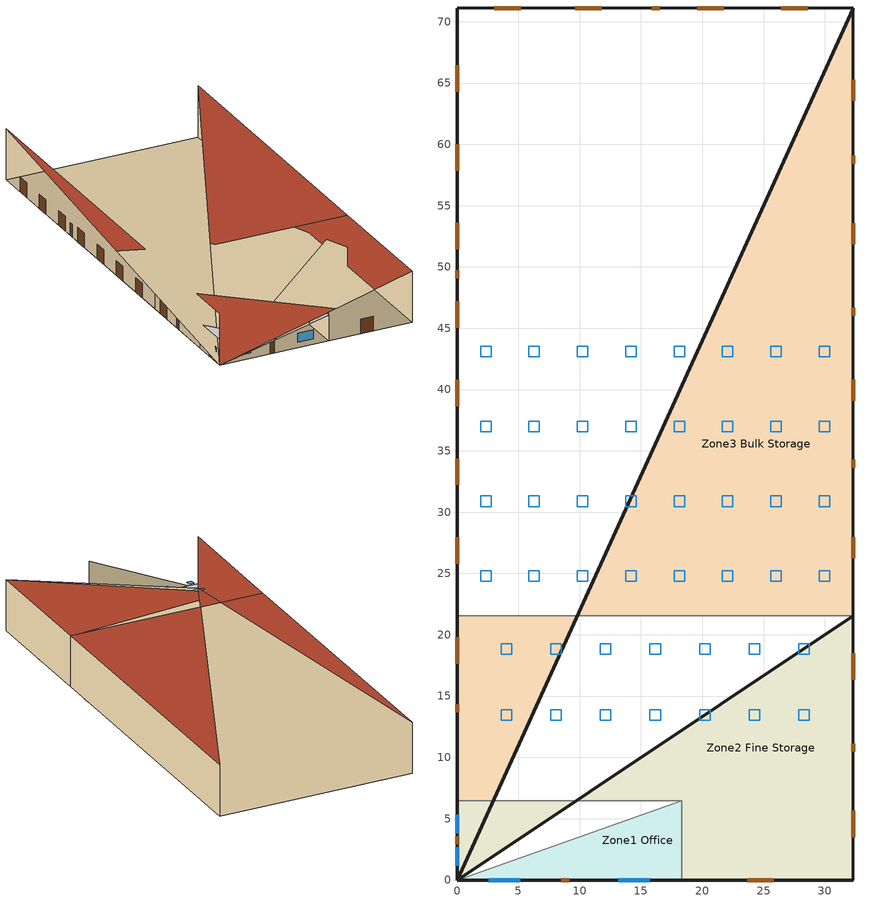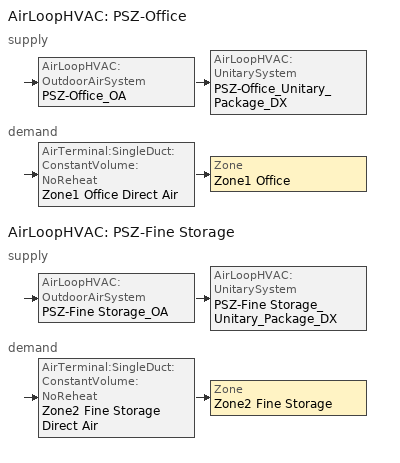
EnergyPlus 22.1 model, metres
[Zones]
Zone1 Office
 floor ground (OfficeFloor_Ffactor): 18.32,6.47 18.32,0 0,0 0,6.47 0,0 z0
 wall outside (nonres_ext_wall_grd): 0,0,4.27 0,0,0 18.32,0,0 18.32,0,4.27 0,0,0; 0,6.47,4.27 0,6.47,0 0,0,0 0,0,4.27 0,0,0
 wall to Zone2 Fine Storage (Interior Wall): 18.32,0,4.27 18.32,0,0 18.32,6.47,0 18.32,6.47,4.27 0,0,0; 18.32,6.47,4.27 18.32,6.47,0 0,6.47,0 0,6.47,4.27 0,0,0
 window (NonresWindow_U_0.362_SHGC_West_0.379): 2.59,0 5.17,0 / 13.15,0 15.73,0 z0.91:2.44
 window (NonresWindow_U_0.362_SHGC_North_0.379): 0,5.32 0,3.81 / 0,2.66 0,1.15 z0.91:2.44
 door (Swinging Door_con): 8.51,0 9.16,0 / 0,3.56 0,2.91 z0:2.13
 ceiling to Zone2 Fine Storage (InsulatedCeiling): 18.32,0,4.27 18.32,6.47,4.27 0,6.47,4.27 0,0,4.27 0,0,0
Zone2 Fine Storage
 floor ground (FineStorageFloor_Ffactor): 32.33,21.55 32.33,0 18.32,0 18.32,6.47 0,6.47 0,21.55 0,0 z0
 wall outside (nonres_ext_wall_grd): 18.32,0,8.53 18.32,0,0 32.33,0,0 32.33,0,8.53 0,0,0; 32.33,0,8.53 32.33,0,0 32.33,21.55,0 32.33,21.55,8.53 0,0,0; 0,21.55,8.53 0,21.55,0 0,6.47,0 0,6.47,8.53 0,0,0
 door (Overhead Door_con): 23.67,0 25.83,0 / 32.33,3.49 32.33,5.65 / 32.33,16.33 32.33,18.48 / 0,19.81 0,17.65 z0:2.44
 door (Swinging Door_con): 0,14.33 0,13.69 / 32.33,10.45 32.33,11.1 z0:2.13
 roof outside (nonres_roof): 32.33,0,8.53 32.33,21.55,8.53 0,21.55,8.53 0,0,8.53 0,0,0
 skylight (Skylight_U_0.5_SHGC_0.4): 7.65,13.04 8.51,13.04 8.51,13.9 7.65,13.9 z8.53; 11.69,13.04 12.55,13.04 12.55,13.9 11.69,13.9 z8.53; 15.73,13.04 16.6,13.04 16.6,13.9 15.73,13.9 z8.53; 19.77,13.04 20.64,13.04 20.64,13.9 19.77,13.9 z8.53; 23.82,13.04 24.68,13.04 24.68,13.9 23.82,13.9 z8.53; 27.86,13.04 28.72,13.04 28.72,13.9 27.86,13.9 z8.53; 27.86,18.43 28.72,18.43 28.72,19.29 27.86,19.29 z8.53; 23.82,18.43 24.68,18.43 24.68,19.29 23.82,19.29 z8.53; 19.77,18.43 20.64,18.43 20.64,19.29 19.77,19.29 z8.53; 15.73,18.43 16.6,18.43 16.6,19.29 15.73,19.29 z8.53; 11.69,18.43 12.55,18.43 12.55,19.29 11.69,19.29 z8.53; 7.65,18.43 8.51,18.43 8.51,19.29 7.65,19.29 z8.53; 3.61,18.43 4.47,18.43 4.47,19.29 3.61,19.29 z8.53; 3.61,13.04 4.47,13.04 4.47,13.9 3.61,13.9 z8.53
Zone3 Bulk Storage
 floor ground (BulkStorageFloor_Ffactor): 32.33,71.12 32.33,21.55 0,21.55 0,71.12 0,0 z0
 wall outside (semiheated_ext_wall_grd): 32.33,21.55,8.53 32.33,21.55,0 32.33,71.12,0 32.33,71.12,8.53 0,0,0; 32.33,71.12,8.53 32.33,71.12,0 0,71.12,0 0,71.12,8.53 0,0,0; 0,71.12,8.53 0,71.12,0 0,21.55,0 0,21.55,8.53 0,0,0
 wall to Zone2 Fine Storage (semiheated_ext_wall_grd): 0,21.55,8.53 32.33,21.55,8.53 32.33,21.55,0 0,21.55,0 0,0,0
 door (Overhead Door_semi): 0,66.43 0,64.28 / 0,60.02 0,57.87 / 0,53.61 0,51.45 / 0,47.2 0,45.04 / 0,40.79 0,38.63 / 0,34.37 0,32.22 / 0,27.96 0,25.81 / 32.33,26.23 32.33,27.95 / 32.33,39.08 32.33,40.81 / 32.33,51.84 32.33,53.57 / 32.33,63.56 32.33,65.28 / 28.59,71.12 26.44,71.12 / 21.76,71.12 19.6,71.12 / 11.8,71.12 9.64,71.12 / 5.18,71.12 3.02,71.12 z0:2.44
 door (Swinging Door_semi): 32.33,33.62 32.33,34.27 / 32.33,46.01 32.33,46.66 / 32.33,58.4 32.33,59.05 / 16.51,71.12 15.87,71.12 / 0,49.74 0,49.09 z0:2.13
 roof outside (semiheated_roof): 0,71.12,8.53 0,21.55,8.53 32.33,21.55,8.53 32.33,71.12,8.53 0,0,0
 skylight (SemiHtdSkylight_U_0.75_SHGC_0.55): 1.92,24.35 2.78,24.35 2.78,25.22 1.92,25.22 z8.53; 1.92,30.46 2.78,30.46 2.78,31.32 1.92,31.32 z8.53; 1.92,42.67 2.78,42.67 2.78,43.54 1.92,43.54 z8.53; 29.53,30.46 30.39,30.46 30.39,31.32 29.53,31.32 z8.53; 29.53,24.35 30.39,24.35 30.39,25.22 29.53,25.22 z8.53; 29.53,42.67 30.39,42.67 30.39,43.54 29.53,43.54 z8.53; 29.53,36.57 30.39,36.57 30.39,37.43 29.53,37.43 z8.53; 25.58,24.35 26.44,24.35 26.44,25.22 25.58,25.22 z8.53; 25.58,30.46 26.44,30.46 26.44,31.32 25.58,31.32 z8.53; 25.58,36.57 26.44,36.57 26.44,37.43 25.58,37.43 z8.53; 25.58,42.67 26.44,42.67 26.44,43.54 25.58,43.54 z8.53; 21.64,36.57 22.5,36.57 22.5,37.43 21.64,37.43 z8.53; 21.64,30.46 22.5,30.46 22.5,31.32 21.64,31.32 z8.53; 21.64,42.67 22.5,42.67 22.5,43.54 21.64,43.54 z8.53; 21.64,24.35 22.5,24.35 22.5,25.22 21.64,25.22 z8.53; 17.69,42.67 18.56,42.67 18.56,43.54 17.69,43.54 z8.53; 17.69,36.57 18.56,36.57 18.56,37.43 17.69,37.43 z8.53; 17.69,30.46 18.56,30.46 18.56,31.32 17.69,31.32 z8.53; 17.69,24.35 18.56,24.35 18.56,25.22 17.69,25.22 z8.53; 13.75,42.67 14.61,42.67 14.61,43.54 13.75,43.54 z8.53; 13.75,24.35 14.61,24.35 14.61,25.22 13.75,25.22 z8.53; 13.75,36.57 14.61,36.57 14.61,37.43 13.75,37.43 z8.53; 13.75,30.46 14.61,30.46 14.61,31.32 13.75,31.32 z8.53; 9.8,24.35 10.67,24.35 10.67,25.22 9.8,25.22 z8.53; 9.8,30.46 10.67,30.46 10.67,31.32 9.8,31.32 z8.53; 1.92,36.57 2.78,36.57 2.78,37.43 1.92,37.43 z8.53; 9.8,42.67 10.67,42.67 10.67,43.54 9.8,43.54 z8.53; 5.86,24.35 6.72,24.35 6.72,25.22 5.86,25.22 z8.53; 5.86,30.46 6.72,30.46 6.72,31.32 5.86,31.32 z8.53; 5.86,42.67 6.72,42.67 6.72,43.54 5.86,43.54 z8.53; 9.8,36.57 10.67,36.57 10.67,37.43 9.8,37.43 z8.53; 5.86,36.57 6.72,36.57 6.72,37.43 5.86,37.43 z8.53
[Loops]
AirLoopHVAC 'PSZ-Office'
 supply: AirLoopHVAC:OutdoorAirSystem 'PSZ-Office_OA' > AirLoopHVAC:UnitarySystem 'PSZ-Office_Unitary_Package_DX'
 demand: AirTerminal:SingleDuct:ConstantVolume:NoReheat 'Zone1 Office Direct Air' > Zone 'Zone1 Office'
AirLoopHVAC 'PSZ-Fine Storage'
 supply: AirLoopHVAC:OutdoorAirSystem 'PSZ-Fine Storage_OA' > AirLoopHVAC:UnitarySystem 'PSZ-Fine Storage_Unitary_Package_DX'
 demand: AirTerminal:SingleDuct:ConstantVolume:NoReheat 'Zone2 Fine Storage Direct Air' > Zone 'Zone2 Fine Storage'
[Building]
Warehouse_50pct_downscaled: North Axis=90; Terrain=Urban; Loads Convergence Tolerance Value=0.04; Temperature Convergence Tolerance Value=0.4; Solar Distribution=FullExterior; Maximum Number of Warmup Days=25; Minimum Number of Warmup Days=6
[Site:Location]
Buffalo.Niagara.Intl.AP_NY_USA WMO=725280: Latitude=42.94; Longitude=-78.74; Time Zone=-5; Elevation=215
[SizingPeriod:DesignDay] Day of Month=21; DryBulb Temperature Range Modifier Type=DefaultMultipliers; Humidity Condition Type=Wetbulb; Barometric Pressure=98769; Rain Indicator=No; Snow Indicator=No; Daylight Saving Time Indicator=No
Name | Month | Day Type | Maximum DryBulb Temperature | Daily DryBulb Temperature Range | Wetbulb or DewPoint at Maximum DryBulb | Wind Speed | Wind Direction | Solar Model Indicator | Sky Clearness | ASHRAE Clear Sky Optical Depth for Beam Irradiance taub | ASHRAE Clear Sky Optical Depth for Diffuse Irradiance taud
Buffalo.Niagara.Intl.AP_NY_USA Ann Htg 99.6% Condns DB | 1 | WinterDesignDay | -16.3 | 0 | -16.3 | 5.1 | 270 | ASHRAEClearSky | 0
Buffalo.Niagara.Intl.AP_NY_USA Ann Clg .4% Condns DB=>MWB | 7 | SummerDesignDay | 30.3 | 9.3 | 21.8 | 5.7 | 240 | ASHRAETau |  | 0.462 | 2.001
[Site:GroundTemperature:FCfactorMethod]
January Ground Temperature=9.7; February Ground Temperature=6; March Ground Temperature=-2.2; April Ground Temperature=-3.4; May Ground Temperature=-4.2; June Ground Temperature=2.7; July Ground Temperature=7.5; August Ground Temperature=13.7; September Ground Temperature=18.6; October Ground Temperature=22; November Ground Temperature=20.7; December Ground Temperature=16.5
[Site:WaterMainsTemperature]
Calculation Method=Correlation; Annual Average Outdoor Air Temperature=8.96667; Maximum Difference In Monthly Average Outdoor Air Temperatures=26.2
[Material]
Name | Roughness | Thickness | Conductivity | Density | Specific Heat | Thermal Absorptance | Solar Absorptance | Visible Absorptance
Bulk Storage Products Material | Rough | 2.4384 | 1.442 | 200.231 | 836.8 | 0.9 | 0.7 | 0.7
Steel Frame/Cavity | MediumRough | 0.0889002 | 0.0841162 | 641.379 | 502.08 | 0.9 | 0.7 | 0.7
Interior Wall Addi Insul | MediumRough | 2.54e-08 | 0.04326 | 22.4258 | 836.8 | 0.9 | 0.7 | 0.7
F07 25mm stucco | Smooth | 0.0254 | 0.72 | 1856 | 840 | 0.9 | 0.7 | 0.7
F08 Metal surface | Smooth | 0.0008 | 45.28 | 7824 | 500
F08 Metal roof surface | Smooth | 0.0008 | 45.28 | 7824 | 500 | 0.9 | 0.77
G01 16mm gypsum board | MediumSmooth | 0.0159 | 0.16 | 800 | 1090
[Material:NoMass] Thermal Absorptance=0.9; Solar Absorptance=0.7; Visible Absorptance=0.7
Name | Roughness | Thermal Resistance
Opaque Door panel_con; Opaque Door panel_semi | MediumRough | 0.475973
Overhead Door_semi Panel | MediumRough | 0.489195
Overhead Door_con Panel | MediumRough | 0.568097
Nonres_Roof_Insulation | MediumSmooth | 4.62235
Semiheated_Roof_Insulation | MediumSmooth | 2.0103
Nonres_Exterior_Wall_Insulation_grd | MediumSmooth | 2.9036
Semiheated_Exterior_Wall_Insulation_grd | MediumSmooth | 1.52822
[WindowMaterial:SimpleGlazingSystem]
Name | UFactor | Solar Heat Gain Coefficient | Visible Transmittance
Nonres Window Glazing Layer North; Nonres Window Glazing Layer West | 2.05553 | 0.379 | 0.379
Nonres Skylight Glazing Layer | 2.83913 | 0.4 | 0.4
Semiheated Skylight Glazing Layer | 4.258695 | 0.55 | 0.55
[Construction]
nonres_roof: F08 Metal roof surface, Nonres_Roof_Insulation
semiheated_roof: F08 Metal roof surface, Semiheated_Roof_Insulation
nonres_ext_wall_grd: F08 Metal surface, Nonres_Exterior_Wall_Insulation_grd, G01 16mm gypsum board
semiheated_ext_wall_grd: F08 Metal surface, Semiheated_Exterior_Wall_Insulation_grd, G01 16mm gypsum board
NonresWindow_U_0.362_SHGC_North_0.379: Nonres Window Glazing Layer North
NonresWindow_U_0.362_SHGC_West_0.379: Nonres Window Glazing Layer West
Skylight_U_0.5_SHGC_0.4: Nonres Skylight Glazing Layer
SemiHtdSkylight_U_0.75_SHGC_0.55: Semiheated Skylight Glazing Layer
Swinging Door_con: Opaque Door panel_con
Swinging Door_semi: Opaque Door panel_semi
Overhead Door_semi: Overhead Door_semi Panel
Overhead Door_con: Overhead Door_con Panel
Bulk Storage Products: Bulk Storage Products Material
Interior Wall: F07 25mm stucco, G01 16mm gypsum board, Interior Wall Addi Insul, Steel Frame/Cavity, G01 16mm gypsum board
InsulatedCeiling: Interior Wall Addi Insul, G01 16mm gypsum board
[Construction:FfactorGroundFloor] FFactor=1.26363
Name | Area | PerimeterExposed
OfficeFloor_Ffactor | 118.44 | 24.7843
FineStorageFloor_Ffactor | 578.265 | 50.6462
BulkStorageFloor_Ffactor | 1602.42 | 131.465
[Zone] Type=1; Multiplier=1; Ceiling Height=autocalculate; Volume=autocalculate; Floor Area=autocalculate; Part of Total Floor Area=Yes
Zone1 Office; Zone2 Fine Storage; Zone3 Bulk Storage
[InternalMass]
Bulk Storage Products Surface: Construction=Bulk Storage Products; Zone or ZoneList=Zone3 Bulk Storage; Surface Area=3014.22
[People] Number of People Schedule=BLDG_OCC_SCH; Fraction Radiant=0.3; Sensible Heat Fraction=autocalculate; Mean Radiant Temperature Calculation Type=ZoneAveraged
Name | Zone or ZoneList or Space or SpaceList | Number of People Calculation Method | Floor Area per Person | Activity Level Schedule | Number of People
Office People | Zone1 Office | Area/Person | 18.5806 | Office Activity Schedule
ZONE2 FINE STORAGEPeople | Zone2 Fine Storage | People |  | ZONE2 FINE STORAGE Activity Schedule | 30
ZONE3 BULK STORAGEPeople | Zone3 Bulk Storage | People |  | ZONE3 BULK STORAGE Activity Schedule | 69
[Lights] Design Level Calculation Method=Watts/Area; Return Air Fraction=0; Fraction Visible=0.18; Fraction Replaceable=1; EndUse Subcategory=LightsWired; Return Air Fraction Calculated from Plenum Temperature=No
Name | Zone or ZoneList or Space or SpaceList | Schedule | Watts per Zone Floor Area | Fraction Radiant
Office Lights | Zone1 Office | ltg_sch_office | 6.163299 | 0.37
Fine Storage Area Lights | Zone2 Fine Storage | ltg_sch_fine_storage | 6.684381 | 0.42
Bulk Storage Area Lights | Zone3 Bulk Storage | ltg_sch_bulk_storage | 3.196881 | 0.42
[ElectricEquipment] Design Level Calculation Method=EquipmentLevel; EndUse Subcategory=MiscPlug
Name | Zone or ZoneList or Space or SpaceList | Schedule | Design Level
Office Plug Load | Zone1 Office | Office_Plug_SCH | 956.25
Bulk Storage  Plug Load | Zone3 Bulk Storage | Bulk Storage Plug Schedule | 4100.06
[Daylighting:Controls] Daylighting Method=SplitFlux; Availability Schedule=DaylightAvailSch; Lighting Control Type=Continuousoff; Minimum Input Power Fraction for Continuous or ContinuousOff Dimming Control=0.2; Minimum Light Output Fraction for Continuous or ContinuousOff Dimming Control=0.2; Number of Stepped Control Steps=3; Probability Lighting will be Reset When Needed in Manual Stepped Control=1; Maximum Allowable Discomfort Glare Index=22
Name | Zone or Space | Glare Calculation Daylighting Reference Point | Glare Calculation Azimuth Angle of View Direction Clockwise from Zone yAxis | Daylighting Reference Point 1 | Fraction of Lights Controlled by Reference Point 1 | Illuminance Setpoint at Reference Point 1 | Daylighting Reference Point 2 | Fraction of Lights Controlled by Reference Point 2 | Illuminance Setpoint at Reference Point 2
Zone2 Fine Storage_DaylCtrl | Zone2 Fine Storage | Zone2 Fine Storage_DaylRefPt1 | 0 | Zone2 Fine Storage_DaylRefPt1 | 0.25 | 323 | Zone2 Fine Storage_DaylRefPt2 | 0.25 | 323
Zone3 Bulk Storage_DaylCtrl | Zone3 Bulk Storage | Zone3 Bulk Storage_DaylRefPt1 | 0 | Zone3 Bulk Storage_DaylRefPt1 | 0.25 | 215 | Zone3 Bulk Storage_DaylRefPt2 | 0.25 | 215
Zone1 Office_DaylCtrl | Zone1 Office | Zone1 Office_DaylRefPt1 | 180 | Zone1 Office_DaylRefPt1 | 0.29 | 377 | Zone1 Office_DaylRefPt2 | 0.1 | 377
[ZoneInfiltration:DesignFlowRate] Temperature Term Coefficient=0; Velocity Squared Term Coefficient=0
Name | Zone or ZoneList | Schedule | Design Flow Rate Calculation Method | Flow per Exterior Surface Area | Constant Term Coefficient | Velocity Term Coefficient | Design Flow Rate
Office Infiltration | Zone1 Office | Office Infil Schedule | Flow/ExteriorWallArea | 0.000569572 | 0 | 0.224
Office Door Infiltration | Zone1 Office | INFIL_Door_Opening_SCH | Flow/Zone |  | 1 | 0 | 0.176508
Fine Storage Infiltration | Zone2 Fine Storage | Fine Sorage Infil Schedule | Flow/ExteriorWallArea | 0.000569572 | 0 | 0.224
Bulk Storage Infiltration | Zone3 Bulk Storage | Bulk Storage Infil_Base Schedule | Flow/ExteriorWallArea | 0.00146922 | 0 | 0.224
[ZoneVentilation:DesignFlowRate] Zone or ZoneList=Zone3 Bulk Storage; Schedule=Always On Schedule; Design Flow Rate Calculation Method=Flow/Zone; Temperature Term Coefficient=0; Velocity Squared Term Coefficient=0; Delta Temperature=-100; Minimum Outdoor Temperature=-100; Maximum Outdoor Temperature=100; Maximum Wind Speed=40
Name | Design Flow Rate | Ventilation Type | Fan Pressure Rise | Fan Total Efficiency | Constant Term Coefficient | Velocity Term Coefficient | Minimum Indoor Temperature | Maximum Indoor Temperature
Bulk Storage Ventilation-1 | 37.76 | Exhaust | 31.1361 | 0.51 | 1 | 0 | 29.4444 | 100
Bulk Storage Ventilation-2 | 0.943895 | Natural |  | 1 | 0 | 0.224 | -73.3333 | 29.4444
[Exterior:Lights] Control Option=AstronomicalClock; EndUse Subcategory=General
Name | Schedule | Design Level
Exterior_Lights_a | Exterior_lighting_schedule_a | 59.515
Exterior_Lights_b | Exterior_lighting_schedule_b_2016 | 1477.91
Exterior_Lights_c | Exterior_lighting_schedule_c_2016 | 347.06
[DesignSpecification:OutdoorAir] Outdoor Air Method=Flow/Area
Name | Outdoor Air Flow per Zone Floor Area
SZ DSOA Zone1 Office | 0.0004318
SZ DSOA Zone2 Fine Storage; SZ DSOA Zone3 Bulk Storage | 0.0003048
[DesignSpecification:ZoneAirDistribution]
CM DSZAD Building: Zone Air Distribution Effectiveness in Cooling Mode=1; Zone Air Distribution Effectiveness in Heating Mode=1
[Sizing:Zone] Zone Cooling Design Supply Air Temperature Input Method=SupplyAirTemperature; Zone Cooling Design Supply Air Temperature=14; Zone Heating Design Supply Air Temperature Input Method=SupplyAirTemperature; Zone Cooling Design Supply Air Humidity Ratio=0.008; Zone Heating Design Supply Air Humidity Ratio=0.008; Cooling Design Air Flow Method=DesignDay; Cooling Design Air Flow Rate=0; Cooling Minimum Air Flow Fraction=0; Heating Design Air Flow Method=DesignDay; Heating Design Air Flow Rate=0
Name | Zone Heating Design Supply Air Temperature | Design Specification Outdoor Air Object
Zone1 Office | 50 | SZ DSOA Zone1 Office
Zone2 Fine Storage | 50 | SZ DSOA Zone2 Fine Storage
Zone3 Bulk Storage | 43.33 | SZ DSOA Zone3 Bulk Storage
[Sizing:System] Type of Load to Size On=Sensible; Design Outdoor Air Flow Rate=AUTOSIZE; Central Heating Maximum System Air Flow Ratio=1; Preheat Design Temperature=7; Preheat Design Humidity Ratio=0.008; Precool Design Temperature=12; Precool Design Humidity Ratio=0.008; Central Cooling Design Supply Air Temperature=12; Central Heating Design Supply Air Temperature=40; Type of Zone Sum to Use=Coincident; 100 Outdoor Air in Cooling=No; 100 Outdoor Air in Heating=No; Central Cooling Design Supply Air Humidity Ratio=0.008; Central Heating Design Supply Air Humidity Ratio=0.008; Cooling Supply Air Flow Rate Method=DesignDay; Cooling Supply Air Flow Rate=0; Heating Supply Air Flow Rate Method=DesignDay; Heating Supply Air Flow Rate=0; System Outdoor Air Method=ZoneSum; Zone Maximum Outdoor Air Fraction=1; Cooling Design Capacity Method=CoolingDesignCapacity; Cooling Design Capacity=autosize; Heating Design Capacity Method=HeatingDesignCapacity; Heating Design Capacity=autosize; Central Cooling Capacity Control Method=OnOff
PSZ-Office; PSZ-Fine Storage
[ZoneControl:Thermostat]
Name | Zone or ZoneList | Control Type Schedule | Control 1
Zone1 Office Thermostat | Zone1 Office | COMPACT HVAC-ALWAYS 4 | Zone1 Office Dual SP Control
Zone2 Fine Storage Thermostat | Zone2 Fine Storage | COMPACT HVAC-ALWAYS 4 | Zone2 Fine Storage Dual SP Control
Zone3 Bulk Storage Thermostat | Zone3 Bulk Storage | ZoneControlSchedule | Zone3 Bulk Storage Heating SP
[ThermostatSetpoint:SingleHeating]
Zone3 Bulk Storage Heating SP: Setpoint Temperature Schedule=Bulk Storage Heating Setpoint Schedule
[ThermostatSetpoint:DualSetpoint]
Name | Heating Setpoint Temperature Schedule | Cooling Setpoint Temperature Schedule
Zone1 Office Dual SP Control | Office Heating Schedule | Office Cooling Schedule
Zone2 Fine Storage Dual SP Control | Fine Storage Heating Setpoint Schedule | Fine Storage Cooling Setpoint Schedule
[ZoneHVAC:UnitHeater]
Zone3 Bulk Storage Unit Heater: Availability Schedule=UnitHeaterAvailability; Supply Air Fan=Zone3UnitHeater Zone3HiRadiant Fan; Maximum Supply Air Flow Rate=AUTOSIZE; Heating Coil=Zone3UnitHeater Zone3HiRadiant Heating Coil; Supply Air Fan Operation During No Heating=No; Maximum Hot Water or Steam Flow Rate=AUTOSIZE; Minimum Hot Water or Steam Flow Rate=0; Heating Convergence Tolerance=0.001
[ZoneHVAC:HighTemperatureRadiant]
Zone3 Bulk Storage HiRadiant: Availability Schedule=Always Off Schedule; Zone=Zone3 Bulk Storage; Heating Design Capacity Method=HeatingDesignCapacity; Heating Design Capacity=autosize; Fuel Type=NaturalGas; Combustion Efficiency=0.7925; Fraction of Input Converted to Radiant Energy=0.8; Fraction of Input Converted to Latent Energy=0; Fraction of Input that Is Lost=0; Temperature Control Type=OperativeTemperature; Heating Throttling Range=2; Heating Setpoint Temperature Schedule=Bulk Storage Heating Setpoint Schedule; Fraction of Radiant Energy Incident on People=0.05; Surface 1=Bulk Storage Right Wall; Fraction of Radiant Energy to Surface 1=0.05; Surface 2=Bulk Storage Rear Wall; Fraction of Radiant Energy to Surface 2=0.05; Surface 3=Bulk Storage Left Wall; Fraction of Radiant Energy to Surface 3=0.05; Surface 4=Bulk Storage Floor; Fraction of Radiant Energy to Surface 4=0.8
[AirTerminal:SingleDuct:ConstantVolume:NoReheat] Availability Schedule=Always_On; Maximum Air Flow Rate=AUTOSIZE
Zone1 Office Direct Air; Zone2 Fine Storage Direct Air
[Zone equipment]
Zone1 Office: Zone1 Office Direct Air
Zone2 Fine Storage: Zone2 Fine Storage Direct Air
Zone3 Bulk Storage: Zone3 Bulk Storage Unit Heater, Zone3 Bulk Storage HiRadiant
[Fan:SystemModel] Availability Schedule=FanSched; Design Maximum Air Flow Rate=autosize; Speed Control Method=Discrete; Electric Power Minimum Flow Rate Fraction=1; Design Pressure Rise=622.5; Motor In Air Stream Fraction=1; Design Electric Power Consumption=AUTOSIZE; Design Power Sizing Method=TotalEfficiencyAndPressure; Night Ventilation Mode Pressure Rise=622.5; EndUse Subcategory=General
Name | Motor Efficiency | Fan Total Efficiency | Number of Speeds | Speed 1 Flow Fraction | Speed 1 Electric Power Fraction | Speed 2 Flow Fraction | Speed 2 Electric Power Fraction
PSZ-Office_addAQ Supply Fan | 0.865 | 0.56225 | 1 | 1 | 1
PSZ-Fine Storage_addAQ Supply Fan | 0.895 | 0.58175 | 2 | 0.66 | 0.4 | 1 | 1
[Fan:ConstantVolume]
Zone3UnitHeater Zone3HiRadiant Fan: Availability Schedule=COMPACT HVAC-ALWAYS 1; Fan Total Efficiency=0.536; Pressure Rise=49.8; Maximum Flow Rate=AUTOSIZE; Motor Efficiency=0.825; Motor In Airstream Fraction=1; EndUse Subcategory=General
[Coil:Cooling:DX:MultiSpeed] Availability Schedule=COMPACT HVAC-ALWAYS 1; Condenser Type=AirCooled; Apply Part Load Fraction to Speeds Greater than 1=No; Apply Latent Degradation to Speeds Greater than 1=No; Maximum Outdoor DryBulb Temperature for Crankcase Heater Operation=10; Basin Heater Setpoint Temperature=2; Fuel Type=Electricity; Number of Speeds=2; Speed 1 Rated Evaporator Fan Power Per Volume Flow Rate=0; Speed 1 Total Cooling Capacity Function of Temperature Curve=PTU_CapFT; Speed 1 Total Cooling Capacity Function of Flow Fraction Curve=PTU_CapFF; Speed 1 Energy Input Ratio Function of Temperature Curve=PTU_EIRFT; Speed 1 Energy Input Ratio Function of Flow Fraction Curve=PTU_EIRFF; Speed 1 Part Load Fraction Correlation Curve=PTU_PLR; Speed 1 Rated Waste Heat Fraction of Power Input=0.2; Speed 1 Evaporative Condenser Effectiveness=0.9; Speed 2 Rated Evaporator Fan Power Per Volume Flow Rate=0; Speed 2 Total Cooling Capacity Function of Temperature Curve=PTU_CapFT; Speed 2 Total Cooling Capacity Function of Flow Fraction Curve=PTU_CapFF; Speed 2 Energy Input Ratio Function of Temperature Curve=PTU_EIRFT; Speed 2 Energy Input Ratio Function of Flow Fraction Curve=PTU_EIRFF; Speed 2 Part Load Fraction Correlation Curve=PTU_PLR; Speed 2 Rated Waste Heat Fraction of Power Input=0.2; Speed 2 Evaporative Condenser Effectiveness=0.9
Name | Speed 1 Gross Rated Total Cooling Capacity | Speed 1 Gross Rated Sensible Heat Ratio | Speed 1 Gross Rated Cooling COP | Speed 1 Rated Air Flow Rate | Speed 2 Gross Rated Total Cooling Capacity | Speed 2 Gross Rated Sensible Heat Ratio | Speed 2 Gross Rated Cooling COP | Speed 2 Rated Air Flow Rate
PSZ-Office Cooling Coil | 8781.105 | 0.79882 | 4.52885 | 0.61912 | 17562.21 | 0.79882 | 4.52885 | 0.92868
PSZ-Fine Storage Cooling Coil | 23725.43 | 0.70315 | 4.10546 | 1.27944 | 47450.86 | 0.70315 | 4.10546 | 1.91916
[Coil:Heating:Fuel] Fuel Type=NaturalGas; Nominal Capacity=AUTOSIZE; Parasitic Electric Load=0; Parasitic Fuel Load=0
Name | Availability Schedule | Burner Efficiency | Part Load Fraction Correlation Curve
PSZ-Office Heating Coil | COMPACT HVAC-ALWAYS 1 | 0.84 | GasHeatPLFFPLR
PSZ-Fine Storage Heating Coil | COMPACT HVAC-ALWAYS 1 | 0.8505 | GasHeatPLFFPLR
Zone3UnitHeater Zone3HiRadiant Heating Coil | Zone3HeatingCoilAvailability | 0.8505
[AirLoopHVAC:UnitarySystem] Control Type=Load; Dehumidification Control Type=None; Availability Schedule=COMPACT HVAC-ALWAYS 1; Fan Placement=BlowThrough; Supply Air Fan Operating Mode Schedule=FanSched; DX Heating Coil Sizing Ratio=1; Use DOAS DX Cooling Coil=No; Minimum Supply Air Temperature=2; Latent Load Control=SensibleOnlyLoadControl; Cooling Supply Air Flow Rate Method=SupplyAirFlowRate; Cooling Supply Air Flow Rate=AUTOSIZE; Heating Supply Air Flow Rate Method=SupplyAirFlowRate; Heating Supply Air Flow Rate=AUTOSIZE; No Load Supply Air Flow Rate Method=SupplyAirFlowRate; No Load Supply Air Flow Rate=AUTOSIZE; Maximum Supply Air Temperature=AUTOSIZE
Name | Controlling Zone or Thermostat Location | Supply Fan | Heating Coil | Cooling Coil | Design Specification Multispeed Object
PSZ-Office_Unitary_Package_DX | Zone1 Office | PSZ-Office_addAQ Supply Fan | PSZ-Office Heating Coil | PSZ-Office Cooling Coil | PSZ-Office_Unitary_Package_DX_Perf
PSZ-Fine Storage_Unitary_Package_DX | Zone2 Fine Storage | PSZ-Fine Storage_addAQ Supply Fan | PSZ-Fine Storage Heating Coil | PSZ-Fine Storage Cooling Coil | PSZ-Fine Storage_Unitary_Package_DX_Perf
[UnitarySystemPerformance:Multispeed] Number of Speeds for Heating=2; Number of Speeds for Cooling=2; Single Mode Operation=No; Heating Speed 2 Supply Air Flow Ratio=1; Cooling Speed 2 Supply Air Flow Ratio=1
Name | No Load Supply Air Flow Rate Ratio | Heating Speed 1 Supply Air Flow Ratio | Cooling Speed 1 Supply Air Flow Ratio
PSZ-Office_Unitary_Package_DX_Perf | 1 | 1 | 1
PSZ-Fine Storage_Unitary_Package_DX_Perf | 0.66 | 0.66 | 0.66
[Controller:OutdoorAir] Minimum Outdoor Air Flow Rate=AUTOSIZE; Maximum Outdoor Air Flow Rate=AUTOSIZE; Economizer Control Type=DifferentialDryBulb; Economizer Control Action Type=ModulateFlow; Lockout Type=LockoutWithHeating; Minimum Limit Type=FixedMinimum; Minimum Outdoor Air Schedule=MinOA_MotorizedDamper_Sched; Maximum Fraction of Outdoor Air Schedule=SZ_system_OA_Max_Frac_SCH
PSZ-Office_OA_Controller; PSZ-Fine Storage_OA_Controller
[Controller:MechanicalVentilation] Availability Schedule=MinOA_MotorizedDamper_Sched; Demand Controlled Ventilation=No; System Outdoor Air Method=ZoneSum; Design Specification Zone Air Distribution Object Name 1=CM DSZAD Building
Name | Zone or ZoneList 1 | Design Specification Outdoor Air Object Name 1
Zone1_Office_DCV | Zone1 Office | SZ DSOA Zone1 Office
Zone2_Fine_Storage_DCV | Zone2 Fine Storage | SZ DSOA Zone2 Fine Storage
[AirLoopHVAC] Design Supply Air Flow Rate=AUTOSIZE
PSZ-Office; PSZ-Fine Storage
[WaterHeater:Mixed]
SWHSys1 Water Heater: Tank Volume=0.0757083; Setpoint Temperature Schedule=Hot Water Setpoint Temp Schedule; Deadband Temperature Difference=2; Maximum Temperature Limit=82.2222; Heater Control Type=Cycle; Heater Maximum Capacity=6154.75; Heater Minimum Capacity=0; Heater Fuel Type=ELECTRICITY; Heater Thermal Efficiency=1; Off Cycle Parasitic Fuel Consumption Rate=481; Off Cycle Parasitic Fuel Type=ELECTRICITY; Off Cycle Parasitic Heat Fraction to Tank=0; On Cycle Parasitic Fuel Consumption Rate=481; On Cycle Parasitic Fuel Type=ELECTRICITY; Ambient Temperature Indicator=Zone; Ambient Temperature Zone=Zone1 Office; Off Cycle Loss Coefficient to Ambient Temperature=0.798543; On Cycle Loss Coefficient to Ambient Temperature=0.798543; Peak Use Flow Rate=4.03735e-06; Use Flow Rate Fraction Schedule=Office DHW Schedule
[EnergyManagementSystem:Sensor]
Name | OutputVariable or OutputMeter | OutputVariable or OutputMeter Index Key
OAT_F | Site Outdoor Air Drybulb Temperature
Zone1_Office_LSr | Zone Lights Electricity Rate | Zone1 Office
Zone1_Office_Occ_Sensor | People Occupant Count | Office People
Zone2_Fine_Storage_LSr | Zone Lights Electricity Rate | Zone2 Fine Storage
Zone3_Bulk_Storage_LSr | Zone Lights Electricity Rate | Zone3 Bulk Storage
[EnergyManagementSystem:Actuator] Actuated Component Type=Lights; Actuated Component Control Type=Electricity Rate
Name | Actuated Component Unique
Zone1_Office_Light_Actuator | Office Lights
Zone2_Fine_Storage_Light_Actuator | Fine Storage Area Lights
Zone3_Bulk_Storage_Light_Actuator | Bulk Storage Area Lights
[EnergyManagementSystem:ProgramCallingManager]
SET_Zone1_Office_Light_EMS_Program_Prog_Manager: BeginTimestepBeforePredictor; SET_Zone1_Office_Light_EMS_Program
SET_Zone2_Fine_Storage_Light_EMS_Program_Prog_Manager: BeginTimestepBeforePredictor; SET_Zone2_Fine_Storage_Light_EMS_Program
SET_Zone3_Bulk_Storage_Light_EMS_Program_Prog_Manager: BeginTimestepBeforePredictor; SET_Zone3_Bulk_Storage_Light_EMS_Program
[EnergyManagementSystem:Program]
SET_Zone1_Office_Light_EMS_Program: SET Zone1_Office_LSr_IP=0.093*Zone1_Office_LSr/Zone1_Office_Area; IF (Zone1_Office_Occ_Sensor <= 0) && (Zone1_Office_LSr_IP >= 0.02); SET Zone1_Office_Light_Actuator = 0.02*Zone1_Office_Area/0.09290304; ELSE; SET Zone1_Office_Light_Actuator = NULL; ENDIF
SET_Zone2_Fine_Storage_Light_EMS_Program: SET Zone2_Fine_Storage_LSr_IP=0.093*Zone2_Fine_Storage_LSr/Zone2_Fine_Storage_Area; IF (Zone1_Office_Occ_Sensor <= 0) && (Zone2_Fine_Storage_LSr_IP >= 0.02); SET Zone2_Fine_Storage_Light_Actuator = 0.02*Zone2_Fine_Storage_Area/0.09290304; ELSE; SET Zone2_Fine_Storage_Light_Actuator = NULL; ENDIF
SET_Zone3_Bulk_Storage_Light_EMS_Program: SET Zone3_Bulk_Storage_LSr_IP=0.093*Zone3_Bulk_Storage_LSr/Zone3_Bulk_Storage_Area; IF (Zone1_Office_Occ_Sensor <= 0) && (Zone3_Bulk_Storage_LSr_IP >= 0.02); SET Zone3_Bulk_Storage_Light_Actuator = 0.02*Zone3_Bulk_Storage_Area/0.09290304; ELSE; SET Zone3_Bulk_Storage_Light_Actuator = NULL; ENDIF
[EnergyManagementSystem:InternalVariable] Internal Data Type=Zone Floor Area
Name | Internal Data Index Key
Zone1_Office_Area | Zone1 Office
Zone2_Fine_Storage_Area | Zone2 Fine Storage
Zone3_Bulk_Storage_Area | Zone3 Bulk Storage
[AvailabilityManager:NightCycle] Applicability Schedule=COMPACT HVAC-ALWAYS 1; Fan Schedule=FanSched; Control Type=CycleOnAny; Thermostat Tolerance=1; Cycling Run Time Control Type=FixedRunTime; Cycling Run Time=1800
PSZ-Office Availability Manager; PSZ-Fine Storage Availability Manager
[SetpointManager:SingleZone:Heating] Control Variable=Temperature; Minimum Supply Air Temperature=12.7778; Maximum Supply Air Temperature=43.333
Name | Control Zone | Setpoint Node or NodeList
SupAirTemp MngrZone1 Office - Htg | Zone1 Office | PSZ-Office Supply Equipment Outlet Node
SupAirTemp MngrZone2 Fine Storage - Htg | Zone2 Fine Storage | PSZ-Fine Storage Supply Equipment Outlet Node
[SetpointManager:SingleZone:Cooling] Control Variable=Temperature; Minimum Supply Air Temperature=12.7778; Maximum Supply Air Temperature=43.333
Name | Control Zone | Setpoint Node or NodeList
SupAirTemp MngrZone1 Office - Clg | Zone1 Office | PSZ-Office Zone Equipment Inlet Node
SupAirTemp MngrZone2 Fine Storage - Clg | Zone2 Fine Storage | PSZ-Fine Storage Zone Equipment Inlet Node
[SetpointManager:MixedAir] Control Variable=Temperature
Name | Setpoint Node or NodeList
PSZ-Office_OAMixed Air Temp Manager | PSZ-Office Mixed Air Outlet
PSZ-Fine Storage_OAMixed Air Temp Manager | PSZ-Fine Storage Mixed Air Outlet
[Generator:PVWatts]
PV_module: PVWatts Version=5; DC System Capacity=26025; Module Type=Premium; Array Type=FixedOpenRack; System Losses=0.113; Array Geometry Type=TiltAzimuth; Tilt Angle=0; Azimuth Angle=180
[ElectricLoadCenter:Inverter:PVWatts]
PV_Inverter: DC to AC Size Ratio=1.2; Inverter Efficiency=0.96
[ElectricLoadCenter:Generators]
PV_Generator: Generator 1=PV_module; Generator 1 Rated Electric Power Output=26025; Generator 1 Availability Schedule=PV_SCH
[ElectricLoadCenter:Distribution]
Generator: Generator List=PV_Generator; Generator Operation Scheme Type=Baseload; Electrical Buss Type=DirectCurrentWithInverter; Inverter=PV_Inverter
[Schedule:Compact]
PV_SCH; ZoneControlSchedule; ALWAYS_ON; COMPACT HVAC-ALWAYS 1; UnitHeaterAvailability; Zone3HeatingCoilAvailability: Through: 12/31, For: AllDays, Until: 24:00, 1
Office_Plug_SCH: Through: 12/31, For: SummerDesignDay, Until: 24:00, 1, For: WinterDesignDay, Until: 24:00, 0, For: Weekdays Saturday, Until: 06:00, 0.245687, Until: 07:00, 0.287852, Until: 08:00, 0.479753, Until: 12:00, 0.959505, Until: 13:00, 0.901935, Until: 17:00, 0.959505, Until: 18:00, 0.479753, Until: 24:00, 0.245687, For: AllOtherDays, Until: 24:00, 0.245687
Bulk Storage Plug Schedule: Through: 12/31, For: Sunday Holidays, Until: 24:00, 0, For: Weekdays Saturday AllOtherDays, Until: 08:00, 0.25, Until: 12:00, 1, Until: 13:00, 0.25, Until: 17:00, 1, Until: 24:00, 0.25
BLDG_OCC_SCH: Through: 12/31, For: Weekdays Saturday WinterDesignDay, Until: 06:00, 0, Until: 07:00, 0.11, Until: 08:00, 0.21, Until: 12:00, 1, Until: 13:00, 0.53, Until: 17:00, 1, Until: 18:00, 0.32, Until: 24:00, 0, For: SummerDesignDay, Until: 06:00, 1e-09, Until: 07:00, 0.11, Until: 08:00, 0.21, Until: 12:00, 1, Until: 13:00, 0.53, Until: 17:00, 1, Until: 18:00, 0.32, Until: 24:00, 1e-09, For: Sunday Holidays AllOtherDays, Until: 24:00, 0
Office Activity Schedule; ZONE3 BULK STORAGE Activity Schedule; ZONE2 FINE STORAGE Activity Schedule: Through: 12/31, For: AllDays, Until: 24:00, 131.85
FanSched: Through: 12/31, For: WeekDays Saturday CustomDay1 CustomDay2, Until: 7:00, 0, Until: 18:00, 1, Until: 24:00, 0, For: Sunday Holiday, Until: 24:00, 0, For: SummerDesignDay, Until: 24:00, 1, For: WinterDesignDay, Until: 24:00, 1
MinOA_MotorizedDamper_Sched: Through: 12/31, For: WeekDays Saturday CustomDay1 CustomDay2, Until: 8:00, 0, Until: 18:00, 1, Until: 24:00, 0, For: Sunday Holiday, Until: 24:00, 0, For: SummerDesignDay, Until: 24:00, 1, For: WinterDesignDay, Until: 24:00, 1
Office Heating Schedule: Through: 12/31, For: Sunday Holidays, Until: 24:00, 15.6, For: SummerDesignDay WinterDesignDay, Until: 06:00, 15.6, Until: 07:00, 17.8, Until: 08:00, 20, Until: 18:00, 21.1, Until: 24:00, 15.6, For: Weekdays Saturday AllOtherDays, Until: 06:00, 15.6, Until: 18:00, 21.1, Until: 24:00, 15.6
Office Cooling Schedule: Through: 12/31, For: Sunday Holidays, Until: 24:00, 29.4, For: SummerDesignDay WinterDesignDay, Until: 06:00, 29.4, Until: 07:00, 27.8, Until: 08:00, 25.6, Until: 18:00, 23.9, Until: 24:00, 29.4, For: Weekdays Saturday AllOtherDays, Until: 06:00, 29.4, Until: 18:00, 23.9, Until: 24:00, 29.4
Bulk Storage Heating Setpoint Schedule: Through: 12/31, For: AllDays, Until: 24:00, 10
Office DHW Schedule: Through: 12/31, For: Sunday Holidays, Until: 24:00, 0.015, For: Weekdays Saturday AllOtherDays, Until: 06:00, 0, Until: 07:00, 0.05, Until: 08:00, 0.101, Until: 09:00, 0.399, Until: 11:00, 0.501, Until: 12:00, 0.696, Until: 13:00, 0.9, Until: 14:00, 0.798, Until: 15:00, 0.696, Until: 16:00, 0.798, Until: 17:00, 0.297, Until: 18:00, 0.05, Until: 24:00, 0
Hot Water Setpoint Temp Schedule: THROUGH: 12/31, FOR: AllDays, UNTIL: 24:00, 60
Always Off Schedule: THROUGH: 12/31, FOR: AllDays, UNTIL: 24:00, 0
COMPACT HVAC-ALWAYS 4: Through: 12/31, For: AllDays, Until: 24:00, 4
Fine Storage Heating Setpoint Schedule: Through: 12/31, For: AllDays, Until: 24:00, 15.56
Fine Storage Cooling Setpoint Schedule: Through: 12/31, For: AllDays, Until: 24:00, 26.7
Always On Schedule: THROUGH: 12/31, FOR: AllDays, UNTIL: 24:00, 1
Office Infil Schedule: Through: 12/31, For: Sunday Holidays SummerDesignDay WinterDesignDay, Until: 24:00, 1, For: Weekdays Saturday AllOtherDays, Until: 07:00, 1, Until: 09:00, 1.25, Until: 16:00, 0.5, Until: 18:00, 1.25, Until: 24:00, 1
Fine Sorage Infil Schedule: Through: 12/31, For: Sunday Holidays, Until: 24:00, 1, For: SummerDesignDay WinterDesignDay, Until: 24:00, 1.25, For: Weekdays Saturday AllOtherDays, Until: 07:00, 1, Until: 09:00, 1.25, Until: 16:00, 0.5, Until: 18:00, 1.25, Until: 24:00, 1
Bulk Storage Infil_Base Schedule: Through: 12/31, For: Sunday Holidays, Until: 24:00, 0.765, For: SummerDesignDay WinterDesignDay, Until: 24:00, 1, For: Weekdays Saturday AllOtherDays, Until: 08:00, 0.765, Until: 12:00, 1, Until: 13:00, 0.765, Until: 17:00, 1, Until: 24:00, 0.765
INFIL_Door_Opening_SCH: Through: 12/31, For: Weekdays, Until: 06:00, 0, Until: 07:00, 0.131, Until: 08:00, 1, Until: 12:00, 0.131, Until: 13:00, 1, Until: 17:00, 0.131, Until: 18:00, 1, Until: 19:00, 0.131, Until: 24:00, 0, For: Saturday Sunday Holidays AllOtherDays, Until: 24:00, 0
DaylightAvailSch: Through: 12/31, For: SummerDesignDay WinterDesignDay, Until: 24:00, 0, For: AllOtherDays, Until: 24:00, 1
Exterior_lighting_schedule_a: Through:12/31, For:AllDays, Until: 06:00, 0, Until: 24:00, 1
Exterior_lighting_schedule_b_2016: Through:12/31, For:AllDays, Until: 06:00, 0.5, Until: 24:00, 1
Exterior_lighting_schedule_c_2016: Through:12/31, For:AllDays, Until: 06:00, 0.5, Until: 20:00, 1, Until: 24:00, 0.5
[SCHEDULE:COMPACT]
ltg_sch_office: Through: 12/31, For: SummerDesignDay, Until: 24:00, 1, For: WinterDesignDay, Until: 24:00, 0, For: Weekdays, Until: 6:00, 0.122163, Until: 7:00, 0.156107, Until: 8:00, 0.285057, Until: 12:00, 0.522606, Until: 13:00, 0.461525, Until: 17:00, 0.522606, Until: 18:00, 0.414017, Until: 24:00, 0.122163, For: Saturday, Until: 6:00, 0.122163, Until: 7:00, 0.156107, Until: 8:00, 0.285057, Until: 12:00, 0.522606, Until: 13:00, 0.461525, Until: 17:00, 0.522606, Until: 18:00, 0.414017, Until: 24:00, 0.122163, For: AllOtherDays, Until: 24:00, 0.122163
ltg_sch_bulk_storage; ltg_sch_fine_storage: Through: 12/31, For: SummerDesignDay, Until: 24:00, 1, For: WinterDesignDay, Until: 24:00, 0, For: Weekdays, Until: 7:00, 0.04375, Until: 8:00, 0.2625, Until: 9:00, 0.32812, Until: 16:00, 0.37188, Until: 17:00, 0.32812, Until: 18:00, 0.2625, Until: 24:00, 0.04375, For: Saturday, Until: 7:00, 0.04375, Until: 8:00, 0.2625, Until: 9:00, 0.32812, Until: 16:00, 0.37188, Until: 17:00, 0.32812, Until: 18:00, 0.2625, Until: 24:00, 0.04375, For: AllOtherDays, Until: 24:00, 0.04375
[Schedule:Constant]
SZ_system_OA_Max_Frac_SCH: Hourly Value=0.75
[Curve:Quadratic]
Name | Coefficient1 Constant | Coefficient2 x | Coefficient3 x2 | Minimum Value of x | Maximum Value of x
PTU_CapFF | 0.8 | 0.2 | 0 | 0.5 | 1.5
PTU_EIRFF | 1.1552 | -0.1808 | 0.0256 | 0.5 | 1.5
PTU_PLR | 0.85 | 0.15 | 0 | 0 | 1
[Curve:Cubic]
GasHeatPLFFPLR: Coefficient1 Constant=0.8; Coefficient2 x=0.2; Coefficient3 x2=0; Coefficient4 x3=0; Minimum Value of x=0; Maximum Value of x=1
[Curve:Biquadratic] Minimum Value of x=12.77778; Maximum Value of x=23.88889; Minimum Value of y=23.88889; Maximum Value of y=46.11111
Name | Coefficient1 Constant | Coefficient2 x | Coefficient3 x2 | Coefficient4 y | Coefficient5 y2 | Coefficient6 xy
PTU_CapFT | 0.942588 | 0.00954335 | 0.00068377 | -0.0110427 | 5.249e-06 | -9.72e-06
PTU_EIRFT | 0.342414 | 0.034885 | -0.0006237 | 0.00497722 | 0.000437951 | -0.000728028
